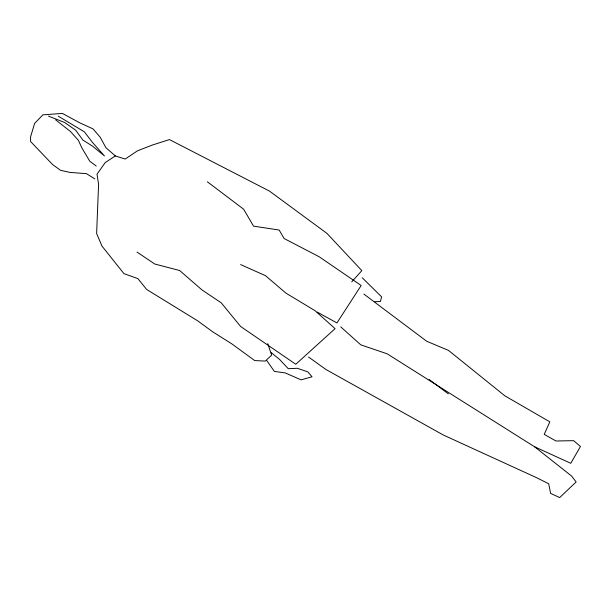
<?xml version="1.0" encoding="UTF-8"?>
<svg xmlns="http://www.w3.org/2000/svg" width="611" height="611" viewBox="0 0 611 611"><rect width="100%" height="100%" fill="white"/><g stroke="black" fill="none" stroke-linecap="round" stroke-linejoin="round"><path stroke-width="0.92" d="M351.737 281.854L361.834 270.635L326.984 233.417L269.512 191.121L169.461 139.583L152.551 144.975L137.528 150.802L125.163 159.051L115.357 155.935L105.894 147.686L100.189 137.215L92.987 128.86L79.774 122.834L62.406 113.425L42.839 114.86L34.613 123.43L30.55 136.917L30.581 141.515L52.546 164.519L60.489 170.278L69.906 172.394L86.479 173.661L94.789 178.893M115.357 155.935L105.229 162.549L97.019 174.181L98.585 184.339L96.622 233.524L101.968 246.057L123.964 273.652L137.918 278.624L146.648 289.461L197.643 320.813L212.765 331.857L231.661 343.756L254.718 360.566L265.266 361.093L271.628 355.167L267.794 343.588M374.818 301.727L380.462 301.467L381.562 296.809L362.254 277.776M48.49 116.128L64.72 122.521L75.68 130.189L82.89 140.079L92.712 146.258L104.443 155.935L92.314 142.187L84.349 131.823L58.282 116.182M240.597 264.586L265.502 275.683L285.933 293.127L315.024 310.678L335.08 328.657L295.77 364.255L240.589 326.457L221.251 302.827L201.981 289.927L179.657 270.52L154.774 264.021L137.009 252.076M340.717 326.862L360.773 344.833L387.175 353.822L534.602 446.794L570.766 463.298L580.45 446.481L573.637 440.668L555.949 440.989L544.241 434.375L549.816 421.842L504.869 395.836L448.512 350.416L426.623 341.221L363.858 294.067M317.292 312.106L336.928 322.944L361.17 285.497L319.217 256.788L284.1 238.504L279.158 230.042L253.542 226.131L243.652 209.214L207.35 181.773M308.524 357.007L325.915 369.487L443.372 435.04L536.595 477.695L548.678 483.775L550.618 493.398L559.676 497.575L576.142 481.964L571.591 476.045L534.602 446.794M429.113 379.462L448.39 393.889M96.217 166.039L89.794 161.228L81.805 147.801L78.376 140.286L70.418 131.457L55.67 119.878M271.238 352.631L279.555 359.398L288.27 368.7L297.305 368.28L307.86 371.87L312.03 376.788L301.131 379.859L285.284 372.931L274.362 371.404L266.763 360.513"/></g></svg>
